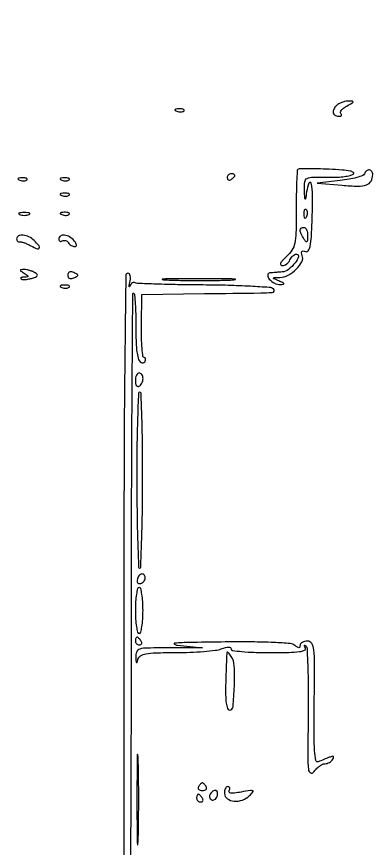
# Model space of a CAD drawing. Extents: x 73 to 574, y 12 to 350.
# Drawn here: x 73 to 166.4, y 132.9 to 350 of the extents above; entities that cross this region are included whole.
import ezdxf

# ---------------------------------------------------------------- set-up
doc = ezdxf.new("R2010")
doc.units = 0
doc.header["$MEASUREMENT"] = 0

msp = doc.modelspace()

# ---------------------------------------------------------------- linework, layer by layer
for points in [[(447.55126, 36.887076, -0.000003), (421.853007, 36.721675, -0.000138)], [(102.627115, 103.083836, 0.000157), (102.805025, 128.538542, 0.001005), (102.938986, 157.247381, 0.000625), (102.986345, 190.916667, -0.000621), (103.03314, 224.397288, -0.001046), (103.16602, 252.484656, -0.000062), (103.340908, 277.656938, -0.665624), (103.578829, 277.754504, -0.176687), (103.808193, 277.261734, -0.005706), (103.973675, 275.043342, -0.010346), (104.086405, 272.383234, -0.00693), (104.110161, 269.337838, 0.014789), (104.230258, 264.231841, 0.047076), (104.730176, 260.859669, 0.181748), (105.52152, 259.70502, 0.430956), (106.434017, 259.893237, 0.052758), (106.638081, 260.317677, 0.114264), (106.679455, 260.675245, 0.187241), (106.557701, 260.90767, 0.181082), (106.309017, 261.001213, -0.378376), (105.989726, 261.284063, -0.008998), (105.765396, 263.425151, -0.015263), (105.616439, 266.088376, -0.0092), (105.59446, 269.251213), (105.68892, 277.5), (122.09446, 277.694399, 0.000292), (136.76631, 277.87681, 0.013949), (139.717829, 277.997627, 0.285265), (140.249323, 278.380749, 0.364182), (140.073469, 278.933432, 0.124093), (138.963475, 279.297966, 0.003753), (134.079152, 279.605527, 0.007216), (128.278936, 279.843169, 0.0049), (121.670495, 279.953645, -0.002562), (115.108499, 280.032653, -0.003995), (109.457157, 280.174834, -0.00122), (104.565021, 280.348984, -0.129606), (103.932436, 280.541757, 0.159851), (103.597244, 280.622561, 0.113097), (103.225292, 280.505174, 0.089475), (102.87167, 280.201585, 0.063304), (102.594641, 279.756231, -0.068293), (102.432447, 279.501171, -0.691754), (102.351673, 279.529955, -0.056742), (102.391093, 279.942652, -0.008643), (102.576619, 280.75, 0.041038), (102.719815, 281.630991, 0.075562), (102.667877, 282.353742, 0.1164), (102.437968, 282.824471, 0.224855), (102.067388, 283, 0.410477), (101.513404, 282.453049, 0.000324), (101.252869, 260.967848, 0.002219), (101.05591, 232.98724, 0.00065), (101, 190), (101, 97)]]:
    msp.add_lwpolyline(points, format="xyb")
for points in [[(156.310111, 326.568518, 0.081783), (155.704589, 325.596787, 0.195733), (155.698353, 324.762765, 0.208827), (156.269114, 324.198179, 0.092317), (157.333333, 324, 0.077126), (157.664648, 324.051412, 0.216964), (157.834537, 324.205047, 0.22195), (157.828088, 324.431034, 0.080184), (157.635303, 324.698031, -0.278502), (157.545397, 325.062009, -0.0946), (157.812469, 325.563059, -0.061619), (158.394513, 326.126724, -0.034883), (159.218636, 326.662595, 0.004266), (160.655828, 327.476593, 0.20998), (160.845506, 327.735116, 0.468498), (160.714682, 327.904651, 0.009655), (159.5, 327.926527, 0.058162), (158.646948, 327.825834, 0.042224), (157.73797, 327.526539, 0.042854), (156.911778, 327.087832, 0.069246)], [(114.8125, 325.316886, 0.051402), (115.359369, 325.160852, 0.05415), (115.916927, 325.123424, 0.060344), (116.402231, 325.202593, 0.126455), (116.729167, 325.395833, 0.296942), (116.77538, 325.614691, 0.208169), (116.592839, 325.799335, 0.077125), (116.112848, 325.910055, 0.028489), (115.416667, 325.921053, 0.018894), (114.670344, 325.862007, 0.168741), (114.37858, 325.720685, 0.470617), (114.395823, 325.538436, 0.054073)], [(128, 307.940983, 0.108972), (128.078288, 307.586039, 0.182303), (128.29375, 307.3746, 0.161196), (128.6179, 307.343488, 0.082592), (129, 307.5, 0.029505), (129.382774, 307.768994, 0.035638), (129.70625, 308.066025, 0.038439), (129.934461, 308.34829, 0.151918), (130, 308.559017, 0.210953), (129.92554, 308.727648, 0.081139), (129.70625, 308.870461, 0.061769), (129.382849, 308.967655, 0.042167), (129, 309, 0.105053), (128.618444, 308.918938, 0.099167), (128.29375, 308.688914, 0.09642), (128.076123, 308.345238, 0.093332)], [(146.41222, 310.083333, 0.185101), (146.245701, 309.704335, 0.002061), (146.12109, 306.860768, 0.006052), (146.029774, 303.549101, 0.003866), (146, 299.698004, -0.005324), (145.934691, 293.564259, -0.045709), (145.626709, 290.841816, -0.0947), (144.892753, 289.070591, -0.060501), (143.448478, 287.364671, 0.017817), (142.399345, 286.320474, 0.078735), (141.912294, 285.600827, 0.275917), (141.953239, 285.195209, 0.237245), (142.341489, 285, 0.093251), (142.936735, 285.111989, 0.066791), (143.530774, 285.440625, 0.06491), (144.033601, 285.926579, 0.076754), (144.361626, 286.5, -0.061975), (144.667696, 287.073546, -0.060624), (145.106945, 287.559375, -0.065925), (145.60673, 287.888929, -0.113303), (146.090587, 288, -0.504729), (146.584312, 287.331238, -0.094344), (145.74051, 285.73789, -0.05582), (143.990617, 283.992497, -0.15011), (142.372428, 283.356299, 0.000043), (141.555224, 283.293512, 0.000031), (140.64687, 283.223585, 0.000032), (139.785588, 283.157173, 0.00007), (139.127555, 283.106299, 0.38154), (138.568288, 282.523171, 0.195072), (138.943414, 281.494793, 0.089386), (140.352614, 280.406927, 0.131316), (141.872445, 280.070285, 0.022797), (142.634105, 280.138056, 0.48846), (142.732844, 280.307459, 0.189158), (142.510175, 280.54413, 0.00903), (141.5, 281, -0.003751), (140.185338, 281.576652, -0.368608), (140.104278, 281.747226, -0.326773), (140.261086, 281.87311, -0.003386), (141.75, 281.929715, 0.116911), (143.902382, 282.511509, 0.071047), (146.02943, 284.090616, 0.076827), (147.469035, 286.036422, 0.215765), (147.565978, 287.688659, -0.043834), (147.374543, 288.357425, -0.231208), (147.471043, 288.715492, -0.258), (147.800085, 288.834906, -0.052436), (148.421382, 288.668542, 0.344122), (149.157927, 288.89352, 0.104355), (149.64824, 290.041896, 0.035251), (149.96056, 292.525403, 0.005262), (150.182723, 297.559444, 0.010083), (150.260308, 303.343263, 0.052303), (149.90605, 306.514096, 0.739063), (149.343627, 306.560372, 0.057467), (148.716254, 304.25, -0.001448), (148.436806, 302.44071, -0.591928), (148.339937, 302.405817, -0.202175), (148.253519, 302.585343, -0.000897), (148.149832, 304.75, -0.043326), (148.23699, 306.899369, -0.253345), (148.87491, 307.786581, -0.112945), (150.333395, 308.122292, -0.006368), (155, 308.068925, 0.019501), (156.827015, 308.096012, 0.021203), (158.595685, 308.266724, 0.021258), (160.088073, 308.540037, 0.089775), (160.921482, 308.895063, 0.528498), (160.92854, 309.319044, 0.104709), (160.084264, 309.682399, 0.031071), (158.01714, 309.964502, 0.007591), (154.583703, 310.164999, 0.005222), (151.580008, 310.263267, 0.008064), (148.982634, 310.279198, 0.003429), (146.780246, 310.242081, 0.194149)], [(163.817298, 308.951895, -0.229794), (163.382286, 308.506402, -0.019511), (161.812767, 308.009625, -0.022743), (159.801963, 307.555653, -0.015533), (157.483965, 307.215977), (151.5, 306.528165), (158, 305.968249, 0.016616), (162.150965, 305.749294, 0.08891), (164.380909, 306.10432, 0.183445), (165.537046, 307.074355, 0.125046), (165.984687, 308.75, 0.151695), (165.736315, 309.585835, 0.225714), (165.091633, 309.969539, 0.204846), (164.333923, 309.725806, 0.134229)], [(73.8125, 307.316886, 0.051402), (74.359369, 307.160852, 0.05415), (74.916927, 307.123424, 0.060344), (75.402231, 307.202593, 0.126455), (75.729167, 307.395833, 0.296942), (75.77538, 307.614691, 0.208169), (75.592839, 307.799335, 0.077125), (75.112848, 307.910055, 0.028489), (74.416667, 307.921053, 0.018894), (73.670344, 307.862007, 0.168741), (73.37858, 307.720685, 0.470617), (73.395823, 307.538436, 0.054073)], [(84.8125, 307.316886, 0.051402), (85.359369, 307.160852, 0.05415), (85.916927, 307.123424, 0.060344), (86.402231, 307.202593, 0.126455), (86.729167, 307.395833, 0.296942), (86.77538, 307.614691, 0.208169), (86.592839, 307.799335, 0.077125), (86.112848, 307.910055, 0.028489), (85.416667, 307.921053, 0.018894), (84.670344, 307.862007, 0.168741), (84.37858, 307.720685, 0.470617), (84.395823, 307.538436, 0.054073)], [(84.8125, 303.316886, 0.051402), (85.359369, 303.160852, 0.05415), (85.916927, 303.123424, 0.060344), (86.402231, 303.202593, 0.126455), (86.729167, 303.395833, 0.296942), (86.77538, 303.614691, 0.208169), (86.592839, 303.799335, 0.077125), (86.112848, 303.910055, 0.028489), (85.416667, 303.921053, 0.018894), (84.670344, 303.862007, 0.168741), (84.37858, 303.720685, 0.470617), (84.395823, 303.538436, 0.054073)], [(148.683114, 297.8125, -0.054073), (148.461564, 297.395823, -0.470617), (148.279315, 297.37858, -0.168741), (148.137993, 297.670344, -0.018894), (148.078947, 298.416667, -0.028489), (148.089945, 299.112848, -0.077125), (148.200665, 299.592839, -0.208169), (148.385309, 299.77538, -0.296942), (148.604167, 299.729167, -0.126455), (148.797407, 299.402231, -0.060344), (148.876576, 298.916927, -0.05415), (148.839148, 298.359369, -0.051402)], [(73.75, 298.337719, 0.057986), (74.320008, 298.181385, 0.037979), (75, 298.12966, 0.037979), (75.679992, 298.181385, 0.057986), (76.25, 298.337719, 0.174857), (76.459382, 298.525001, 0.447206), (76.398438, 298.693942, 0.078554), (75.89144, 298.810911, 0.017491), (75, 298.842105, 0.017491), (74.10856, 298.810911, 0.078554), (73.601562, 298.693942, 0.447206), (73.540618, 298.525001, 0.174857)], [(84.8125, 298.316886, 0.051402), (85.359369, 298.160852, 0.05415), (85.916927, 298.123424, 0.060344), (86.402231, 298.202593, 0.126455), (86.729167, 298.395833, 0.296942), (86.77538, 298.614691, 0.208169), (86.592839, 298.799335, 0.077125), (86.112848, 298.910055, 0.028489), (85.416667, 298.921053, 0.018894), (84.670344, 298.862007, 0.168741), (84.37858, 298.720685, 0.470617), (84.395823, 298.538436, 0.054073)], [(148.984687, 292.75, -0.011293), (148.949578, 291.555791, -0.220444), (148.781653, 291.237851, -0.409657), (148.520491, 291.271114, -0.023197), (148, 292, -0.031558), (147.270972, 293.301377, -0.112355), (147.060308, 294.227035, -0.234725), (147.332924, 294.775753, -0.163584), (148, 295, -0.210568), (148.381177, 294.832025, -0.082215), (148.701752, 294.339063, -0.062416), (148.917196, 293.611405, -0.042523)], [(73, 292, 0.07654), (73.056379, 291.633859, 0.114349), (73.220313, 291.356158, 0.137301), (73.464615, 291.210737, 0.135841), (73.75, 291.212452, -0.129349), (74.175652, 291.220442, -0.023446), (74.940625, 290.996003, -0.023872), (75.833579, 290.639344, -0.019642), (76.75, 290.177268, 0.023499), (78.377829, 289.372171, 0.379453), (78.91497, 289.546024, 0.318738), (78.862175, 290.167995, 0.020904), (77.571429, 291.571429, 0.084347), (76.228429, 292.524348, 0.089067), (74.671134, 292.957258, 0.133306), (73.477976, 292.750512, 0.291395)], [(84, 291.940983, 0.098926), (84.071817, 291.581552, 0.176081), (84.273452, 291.362055, 0.169366), (84.57557, 291.318355, 0.090666), (84.930902, 291.457295, -0.108373), (85.334197, 291.598899, -0.099685), (85.77286, 291.565079, -0.095498), (86.179369, 291.360589, -0.090427), (86.489919, 291.016312, 0.066946), (86.80901, 290.627532, 0.052251), (87.245907, 290.298542, 0.053446), (87.728193, 290.07488, 0.082044), (88.181462, 290, 0.167546), (88.521202, 290.117132, 0.26259), (88.636582, 290.395293, 0.113412), (88.468844, 290.860221, 0.030163), (88, 291.5, 0.086313), (86.825504, 292.501113, 0.106366), (85.463061, 292.95524, 0.16831), (84.432988, 292.7209, 0.25897)], [(75, 283, -0.010487), (75.802572, 282.457144, -0.221176), (75.942245, 282.213071, -0.410559), (75.810106, 282.054499, -0.021532), (75.083333, 282.015313, 0.031219), (74.570211, 281.977672, 0.081655), (74.218036, 281.869274, 0.202839), (74.084693, 281.713827, 0.280573), (74.127004, 281.539663, 0.181355), (74.442064, 281.396469, 0.02955), (75.125058, 281.390528, 0.029297), (75.967289, 281.482665, 0.022063), (76.878205, 281.678401, 0.020865), (77.963291, 282.011089, 0.16316), (78.373996, 282.331617, 0.340543), (78.348408, 282.687293, 0.069502), (77.834535, 283.123425, 0.041749), (77.214271, 283.447539, 0.027017), (76.451395, 283.720877, 0.027135), (75.671339, 283.908277, 0.04541), (75, 283.969374, 0.012417), (74.133247, 283.947847, 0.399741), (74, 283.807812, 0.246842), (74.113979, 283.591006, 0.007261)], [(86.333333, 282.5, 0.112027), (86.43744, 282.041183, 0.147408), (86.725, 281.72559, 0.136649), (87.157796, 281.606966, 0.090826), (87.666667, 281.70233, 0.017491), (88.177494, 281.919139, 0.025698), (88.608333, 282.1477, 0.023571), (88.929687, 282.361132, 0.238735), (89, 282.5, 0.238735), (88.929687, 282.638868, 0.023571), (88.608333, 282.8523, 0.025698), (88.177494, 283.080861, 0.017491), (87.666667, 283.29767, 0.090826), (87.157796, 283.393034, 0.136649), (86.725, 283.27441, 0.147408), (86.43744, 282.958817, 0.112027)], [(112.2991, 281.254716, 0.005878), (116.263337, 281.150882, 0.003639), (120.922479, 281.117549, 0.003649), (125.524799, 281.151703, 0.006561), (129.2991, 281.256806, 0.053751), (130.109874, 281.377981, 0.862966), (130.097236, 281.493565, 0.007856), (126.600934, 281.571304, 0.001661), (120.5, 281.590819, 0.001615), (114.407902, 281.57039, 0.008594), (111.078486, 281.491227, 0.903981), (111.071643, 281.376962, 0.030672)], [(84.8125, 279.316886, 0.051402), (85.359369, 279.160852, 0.05415), (85.916927, 279.123424, 0.060344), (86.402231, 279.202593, 0.126455), (86.729167, 279.395833, 0.296942), (86.77538, 279.614691, 0.208169), (86.592839, 279.799335, 0.077125), (86.112848, 279.910055, 0.028489), (85.416667, 279.921053, 0.018894), (84.670344, 279.862007, 0.168741), (84.37858, 279.720685, 0.470617), (84.395823, 279.538436, 0.054073)], [(104, 254.940983, 0.047867), (104.071541, 254.195401, 0.104212), (104.29375, 253.66835, 0.181468), (104.621877, 253.441401, 0.202618), (105, 253.5, 0.08825), (105.382836, 253.842344, 0.053305), (105.70625, 254.359775, 0.051278), (105.925833, 254.961978, 0.061875), (106, 255.559017, 0.067639), (105.925146, 256.109818, 0.08433), (105.70625, 256.576711, 0.09965), (105.38134, 256.888931, 0.142666), (105, 257, 0.195654), (104.618015, 256.844577, 0.086673), (104.29375, 256.395164, 0.066561), (104.073608, 255.729059, 0.0466)], [(104.376557, 229, 0.00284), (104.448799, 220.180712, 0.004733), (104.622088, 212.75625, 0.0009), (104.84646, 206.274628, 0.403591), (105.131273, 206, 0.403374), (105.41629, 206.274621, 0.0009), (105.645505, 212.75625, 0.004733), (105.824343, 220.180714, 0.00284), (105.903175, 229, 0.003381), (105.872292, 237.819273, 0.005635), (105.712401, 245.24375, 0.001274), (105.484923, 251.676052, 0.403156), (105.148459, 252, 0.40294), (104.811753, 251.676061, 0.001274), (104.579469, 245.24375, 0.005635), (104.41403, 237.81927, 0.003381)], [(104.63617, 203.494256, 0.052397), (104.482868, 202.921921, 0.094863), (104.4984, 202.438938, 0.143728), (104.674188, 202.122304, 0.197116), (104.972368, 202, 0.148325), (105.838067, 202.262587, 0.13568), (106.448285, 202.969556, 0.160177), (106.552555, 203.801327, 0.209036), (106.121097, 204.425158, 0.157716), (105.728896, 204.521435, 0.122565), (105.308894, 204.38409, 0.09613), (104.923314, 204.023704, 0.065363)], [(104, 195, 0.015416), (104.071434, 192.683687, 0.025878), (104.291667, 190.75, 0.024068), (104.604992, 189.303225, 0.339565), (105, 189, 0.339565), (105.395008, 189.303225, 0.024068), (105.708333, 190.75, 0.025878), (105.928566, 192.683687, 0.015416), (106, 195, 0.015416), (105.928566, 197.316313, 0.025878), (105.708333, 199.25, 0.024068), (105.395008, 200.696775, 0.339565), (105, 201, 0.339565), (104.604992, 200.696775, 0.024068), (104.291667, 199.25, 0.025878), (104.071434, 197.316313, 0.015416)], [(104, 187, 0.105053), (104.081062, 186.618444, 0.099167), (104.311086, 186.29375, 0.09642), (104.654762, 186.076123, 0.093332), (105.059017, 186, 0.108972), (105.413961, 186.078288, 0.182303), (105.6254, 186.29375, 0.161196), (105.656512, 186.6179, 0.082592), (105.5, 187, 0.029505), (105.231006, 187.382774, 0.035638), (104.933975, 187.70625, 0.038439), (104.65171, 187.934461, 0.151918), (104.440983, 188, 0.210953), (104.272352, 187.92554, 0.081139), (104.129539, 187.70625, 0.061769), (104.032345, 187.382849, 0.042167)], [(115, 185.901635), (121.5, 185.246802), (114, 185.230473, 0.002523), (107.10189, 185.180644, 0.058469), (105.156366, 184.928121, 0.244145), (104.348756, 184.212904, 0.10503), (104.116001, 182.75, 0.005718), (104.187999, 181.607705, 0.197309), (104.306344, 181.37122, 0.541772), (104.449367, 181.4117, 0.01159), (104.689326, 182.25, -0.190798), (105.361439, 183.166659, -0.096468), (106.718612, 183.691054, -0.038676), (109.251908, 183.942834, -0.005438), (114.508225, 184, 0.00948), (118.280439, 184.071531, 0.010918), (121.873336, 184.286479, 0.010074), (124.900483, 184.595517, 0.060433), (126.4349, 184.975249, -0.02277), (127.5495, 185.341883, -0.06817), (128.34245, 185.450498, -0.141354), (128.812422, 185.314925, -0.257767), (129, 184.975249, 0.373954), (129.354458, 184.567591, 0.010684), (131.828576, 184.274238, 0.015941), (135.036682, 184.066155, 0.008223), (139.059017, 184, 0.005188), (144.113596, 184.052449, 0.028081), (146.848641, 184.263189, 0.071176), (148.201112, 184.645018, 0.445289), (148.398692, 185.25, -0.017154), (148.159169, 185.701354, -0.165507), (148.132368, 185.913717, -0.522789), (148.233732, 185.957156, -0.044481), (148.502199, 185.754143, -0.199955), (148.829437, 185.058566, -0.00261), (149.024597, 180.158976, -0.007041), (149.142288, 174.42148, -0.004504), (149.125085, 167.754143, 0.001607), (149.036107, 157.130249, 0.024459), (149.196972, 153.455346, 0.236932), (149.737761, 152.588809, 0.394192), (150.519265, 152.75, -0.037381), (151.231489, 153.610949, -0.039511), (152.05176, 154.339063, -0.042836), (152.855028, 154.844184, -0.119497), (153.497687, 155, 0.073798), (154.080792, 155.086535, 0.053087), (154.687733, 155.34367, 0.053154), (155.226022, 155.72231, 0.074638), (155.605028, 156.169939, 0.118927), (155.784873, 156.718451, 0.491069), (155.564706, 156.918649, 0.050921), (154.652367, 156.659483, 0.002514), (151.75, 155.488246, -0.478562), (151.114315, 155.838926, -0.02674), (150.803109, 158.408741, -0.01685), (150.654687, 162.857683, -0.003179), (150.709223, 170.988246, 0.00203), (150.800321, 181.102881, 0.02846), (150.611507, 184.733572, 0.109671), (150.050415, 186.386048, 0.262009), (148.959223, 187, 0.055343), (148.209758, 186.91679, 0.074918), (147.575522, 186.670282, 0.094352), (147.150101, 186.3058, 0.170176), (147, 185.877555, -0.083833), (146.92288, 185.420827, -0.313934), (146.699944, 185.259007, -0.154993), (146.316673, 185.372568, -0.024288), (145.678568, 185.851802, 0.1546), (144.450179, 186.350935, 0.008107), (140.157509, 186.621593, 0.010284), (134.356934, 186.773534, 0.004139), (126.428568, 186.75248, 0.001905), (118.198734, 186.631147, 0.013941), (114.262288, 186.44824, 0.717816), (114.194773, 186.185275, 0.119703)], [(127.914786, 184, 0.04601), (127.863302, 183.622953, 0.00077), (127.77436, 181.517188, 0.001977), (127.684265, 179.064583, 0.001312), (127.599407, 176.25, 0.009917), (127.574524, 173.01129, 0.029304), (127.731725, 170.792811, 0.041342), (128.036876, 169.374842, 0.330332), (128.542336, 169, 0.387396), (129.50972, 169.881869, 0.014474), (129.848883, 175.21803, 0.019556), (129.824489, 180.547312, 0.136374), (129.025935, 183, 0.019546), (128.635409, 183.541371, 0.043525), (128.28897, 183.9125, 0.089603), (128.040641, 184.066146, 0.45816)], [(104.423279, 145.5, 0.001263), (104.442816, 137.973577, 0.006649), (104.518915, 133.842528, 0.92213), (104.629104, 133.837095, 0.025118), (104.746765, 135.304351, 0.004628), (104.846928, 140.180739, 0.002838), (104.879154, 145.929896, 0.002845), (104.846372, 151.621237, 0.005067), (104.74528, 156.304351, 0.04002), (104.628504, 157.345305, 0.894956), (104.517255, 157.336278, 0.006174), (104.442216, 153.035393, 0.001292)], [(120.5, 149, 0.146489), (120.397987, 148.620597, 0.191582), (120.538811, 148.29375, 0.134005), (120.925364, 148.072951, 0.063222), (121.5, 148, 0.063222), (122.074636, 148.072951, 0.134005), (122.461189, 148.29375, 0.191582), (122.602013, 148.620597, 0.146489), (122.5, 149, 0.025622), (122.235369, 149.382847, 0.032351), (121.951311, 149.70625, 0.033983), (121.686704, 149.937141, 0.163822), (121.5, 150, 0.163822), (121.313296, 149.937141, 0.033983), (121.048689, 149.70625, 0.032351), (120.764631, 149.382847, 0.025622)], [(123.542705, 147.069098, 0.09691), (123.392636, 146.670838, 0.097419), (123.40414, 146.246164, 0.09843), (123.575024, 145.860961, 0.101208), (123.878903, 145.574842, 0.157716), (124.271104, 145.478565, 0.122565), (124.691106, 145.61591, 0.09613), (125.076686, 145.976296, 0.065363), (125.36383, 146.505744, 0.124688), (125.475758, 147.447359, 0.293249), (125.039042, 147.965546, 0.232893), (124.270687, 147.843423, 0.100833)], [(127.259756, 147.201753, 0.225001), (128.02082, 145.865773, 0.132637), (129.783424, 145.229131, 0.105421), (131.973689, 145.509218, 0.112507), (133.801228, 146.65837, 0.02171), (134.695024, 147.633348, 0.503178), (134.62004, 147.948201, 0.143969), (134.031463, 148.018364, 0.00453), (131.626479, 147.589705, -0.013815), (129.920584, 147.318228, -0.059873), (128.897403, 147.307396, -0.203282), (128.4816, 147.540044, -0.312943), (128.460582, 147.93622, 0.070776), (128.638603, 148.343295, 0.145973), (128.632077, 148.687515, 0.189527), (128.447184, 148.914542, 0.128886), (128.121166, 149, 0.182159), (127.751651, 148.860759, 0.101177), (127.456919, 148.471765, 0.077189), (127.281574, 147.889823, 0.053493)], [(120, 146, 0.105053), (120.081062, 145.618444, 0.099167), (120.311086, 145.29375, 0.09642), (120.654762, 145.076123, 0.093332), (121.059017, 145, 0.108972), (121.413961, 145.078288, 0.182303), (121.6254, 145.29375, 0.161196), (121.656512, 145.6179, 0.082592), (121.5, 146, 0.029505), (121.231006, 146.382774, 0.035638), (120.933975, 146.70625, 0.038439), (120.65171, 146.934461, 0.151918), (120.440983, 147, 0.210953), (120.272352, 146.92554, 0.081139), (120.129539, 146.70625, 0.061769), (120.032345, 146.382849, 0.042167)]]:
    msp.add_lwpolyline(points, format="xyb", close=True)

doc.saveas('drawing.dxf')
